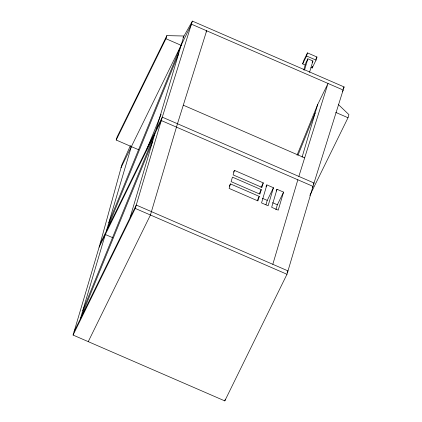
<?xml version="1.0" encoding="UTF-8"?>
<svg xmlns="http://www.w3.org/2000/svg" width="422" height="422" viewBox="0 0 422 422"><rect width="100%" height="100%" fill="white"/><g stroke="black" fill="none" stroke-linecap="round" stroke-linejoin="round"><path stroke-width="0.63" d="M183 37.774L192.395 21.1L344.115 86.943L314.015 182.995L286.981 274.274L224.799 400.9L73.075 335.057L100.114 243.784L121.921 164.612L130.409 145.622M138.369 149.646L116.192 140.02L117.11 136.923L166.859 35.622L183.865 36.007L156.077 129.818M131.363 146.608L106.333 231.119L178.606 53.758M116.192 140.02L165.941 38.718L166.859 35.622M130.045 217.71L155.074 133.199L82.802 310.56M73.075 335.057L135.262 208.426L162.296 117.152L192.395 21.1M230.433 183.897L229.099 188.407L257.926 200.919L259.261 196.409L230.433 183.897L229.304 186.202M234.442 170.377L233.108 174.882L261.935 187.394L263.27 182.89L234.442 170.377L233.593 172.102M261.265 189.647L259.931 194.157L231.103 181.645L232.438 177.14L261.265 189.647L259.287 193.677M266.878 184.883L261.54 202.913L268.112 205.767L273.451 187.737L266.878 184.883L266.029 186.608M305.037 64.941L302.664 63.912L303.582 60.81L307.474 52.892L316.964 57.012L316.046 60.109L312.159 68.032L310.972 67.515M302.664 63.912L306.557 55.989L307.474 52.892M303.734 69.968L305.792 63.02L307.865 58.8L312.924 60.995L309.558 72.357M304.499 70.163L307.865 58.8M265.944 204.749L267.237 200.397L273.451 187.737M312.159 68.032L312.707 66.17M276.99 189.272L271.652 207.302L278.225 210.156L283.568 192.126L276.99 189.272L276.146 190.997M275.877 209.76L277.349 204.786L283.568 192.126M224.799 400.9L225.301 399.212M302.099 157.095L317.661 104.561L328.026 83.456L298.845 176.412M272.812 264.304L297.842 179.793M309.827 195.476L348.008 117.733L348.925 114.631L338.344 104.498M108.834 222.668L181.112 45.302L165.941 38.718M146.429 150.253L161.083 114.293M152.574 141.65L80.296 319.011L105.331 234.5L112.917 237.792M297.046 155.154L317.661 104.561M298.022 155.069L315.16 113.012M121.003 167.713L191.477 24.196L343.197 90.044L342.332 91.801M100.114 243.784L162.296 117.152L314.015 182.995L313.451 184.15M99.112 247.165L161.294 120.534L313.018 186.376L312.449 187.532M206.073 31.956L206.648 30.785L177.467 123.736L150.432 215.014L88.251 341.641M74.077 331.676L136.264 205.05L287.983 270.892L287.134 272.617M312.143 62.577L312.924 60.995M315.851 59.275L316.964 57.012M261.007 187.495L263.27 182.89M257.283 200.439L259.261 196.409M343.165 88.599L344.115 86.943M306.557 55.989L316.046 60.109M335.748 112.416L348.008 117.733M183.29 105.189L304.668 157.865M262.452 198.324L267.237 200.397M272.57 202.713L277.349 204.786M135.262 208.426L286.981 274.274"/></g></svg>
